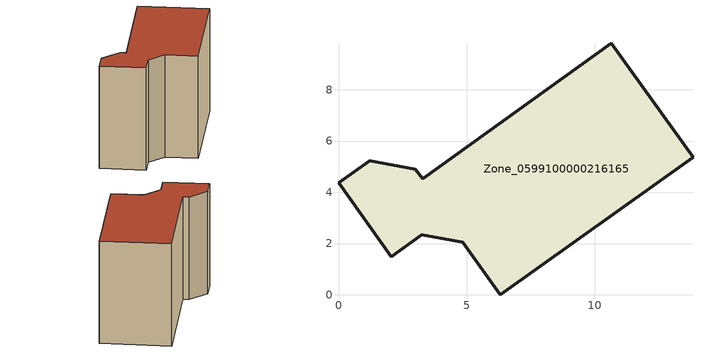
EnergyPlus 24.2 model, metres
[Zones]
Zone_0599100000216165
 floor ground (C_G): 3.26,2.34 2.06,1.48 0,4.37 1.21,5.23 3,4.9 3.28,4.52 10.65,9.82 13.84,5.37 6.32,0 4.85,2.06 z0
 wall outside (C_F): 2.06,1.48 3.26,2.34 4.85,2.06 6.32,0 13.84,5.37 10.65,9.82 3.28,4.52 3,4.9 1.21,5.23 0,4.37 2.06,1.48 z0:8.31
 roof outside (C_R): 13.84,5.37 10.65,9.82 3.28,4.52 3,4.9 1.21,5.23 0,4.37 2.06,1.48 3.26,2.34 4.85,2.06 6.32,0 z8.31
[BUILDING]
Pand.0599100000216165: North Axis=0; Terrain=City; Loads Convergence Tolerance Value=0.04; Temperature Convergence Tolerance Value=0.4; Solar Distribution=FullExterior; Maximum Number of Warmup Days=25; Minimum Number of Warmup Days=1
[Site:Location]
Rotterdam.The.Hague.AP_ZH_NLD Design_Conditions: Latitude=51.96; Longitude=4.45; Time Zone=1; Elevation=-4.5
[SITE:GROUNDTEMPERATURE:BUILDINGSURFACE]
18, 18, 18, 18, 18, 18, 18, 18, 18, 18, 18, 18
[MATERIAL] Thermal Absorptance=0.9; Solar Absorptance=0.7; Visible Absorptance=0.7
Name | Roughness | Thickness | Conductivity | Density | Specific Heat
G.TI.1975-1991 | MediumSmooth | 0.15 | 0.288461 | 540 | 1210
F.TI.1975-1991 | Rough | 0.3 | 0.230769 | 1920 | 840
R.TI.1975-1991 | MediumRough | 0.2 | 0.153846 | 1500 | 1000
[CONSTRUCTION]
C_G: G.TI.1975-1991
C_F: F.TI.1975-1991
C_R: R.TI.1975-1991
[ZONE]
Zone_0599100000216165: Type=1; Multiplier=1; Ceiling Height=Autocalculate; Volume=Autocalculate; Floor Area=autocalculate; Part of Total Floor Area=Yes
[ZONEINFILTRATION:DESIGNFLOWRATE]
Infil_Zone_0599100000216165: Zone or ZoneList or Space or SpaceList=Zone_0599100000216165; Schedule=AlwaysOn; Design Flow Rate Calculation Method=Flow/Area; Flow Rate per Floor Area=0.003; Constant Term Coefficient=1; Temperature Term Coefficient=0; Velocity Term Coefficient=0; Velocity Squared Term Coefficient=0
[HVACTEMPLATE:ZONE:IDEALLOADSAIRSYSTEM]
Zone_0599100000216165: Maximum Heating Supply Air Temperature=50; Minimum Cooling Supply Air Temperature=13; Maximum Heating Supply Air Humidity Ratio=0.0156; Minimum Cooling Supply Air Humidity Ratio=0.0077; Heating Limit=NoLimit; Cooling Limit=NoLimit; Dehumidification Control Type=ConstantSensibleHeatRatio; Cooling Sensible Heat Ratio=0.7; Dehumidification Setpoint=60; Humidification Control Type=None; Humidification Setpoint=30; Outdoor Air Method=None; Outdoor Air Flow Rate per Person=0.00944; Outdoor Air Flow Rate per Zone Floor Area=0; Outdoor Air Flow Rate per Zone=0; Demand Controlled Ventilation Type=None; Outdoor Air Economizer Type=NoEconomizer; Heat Recovery Type=None; Sensible Heat Recovery Effectiveness=0.7; Latent Heat Recovery Effectiveness=0.65
[ZONECONTROL:THERMOSTAT]
ThermostatControl_Zone_0599100000216165: Zone or ZoneList=Zone_0599100000216165; Control Type Schedule=DualSetpointControlType; Control 1=Thermostat_Zone_0599100000216165; Temperature Difference Between Cutout And Setpoint=0
[THERMOSTATSETPOINT:DUALSETPOINT]
Thermostat_Zone_0599100000216165: Heating Setpoint Temperature Schedule=HeatingSetpoint_Zone_0599100000216165; Cooling Setpoint Temperature Schedule=CoolingSetpoint_Zone_0599100000216165
[SCHEDULE:COMPACT]
HeatingSetpoint_Zone_0599100000216165: Through: 12/31, For: AllDays, Until: 24:00, 21
CoolingSetpoint_Zone_0599100000216165: Through: 12/31, For: AllDays, Until: 24:00, 24
DualSetpointControlType: Through: 12/31, For: AllDays, Until: 24:00, 4
AlwaysOn: Through: 12/31, For: AllDays, Until: 24:00, 1
